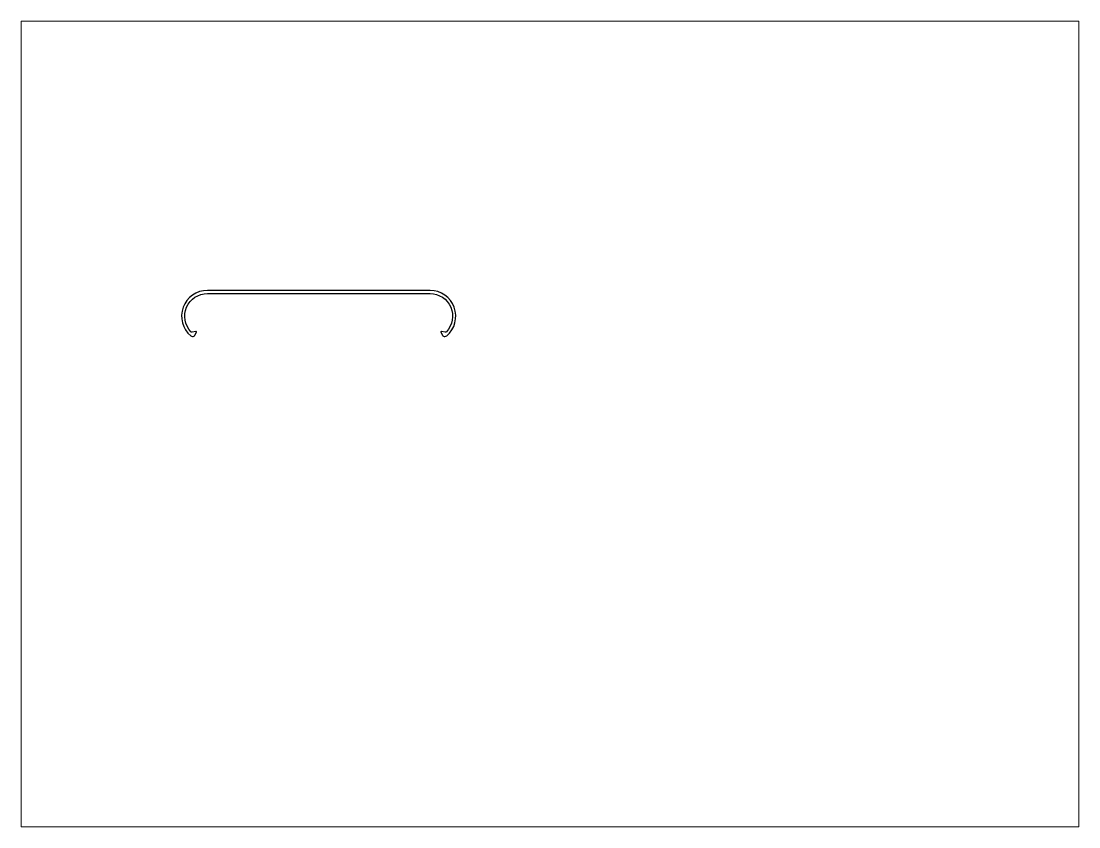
# Paper-space layout 'Layout1' of a CAD drawing. Extents: x 27 to 240, y 20 to 183.
# The model-space entities are those that its viewports show. They can reach past a viewport. Long polylines and large blocks are cut down to what shows.
import ezdxf

# ---------------------------------------------------------------- set-up
doc = ezdxf.new("R2010")
doc.units = 0
doc.header["$LTSCALE"] = 15
doc.layers.get('0').update_dxf_attribs({"linetype": 'CONTINUOUS'})

msp = doc.modelspace()

# ---------------------------------------------------------------- linework, layer by layer
at = {"color": 0, "linetype": 'BYBLOCK', "ltscale": 0.05}
msp.add_lwpolyline([(59.57, 163.95, -0.658964), (65.55, 177.88), (146.75, 177.88, -0.658964), (152.73, 163.95, -0.25149), (152.29, 163.8), (150.93, 164.04, 0.63707), (150.72, 163.75), (151.31, 162.72, 0.269038), (152.18, 162.22, 0.178555), (152.83, 162.46, 0.698504), (146.75, 179.03), (65.55, 179.03, 0.698504), (59.48, 162.46, 0.178555), (60.13, 162.22, 0.269038), (61, 162.72), (61.59, 163.75, 0.63707), (61.38, 164.04), (60.02, 163.8, -0.25149)], format="xyb", close=True, dxfattribs=at)

psp = doc.layouts.get("Layout1")

# ---------------------------------------------------------------- viewports
at = {"layer": '0', "color": 0, "linetype": 'BYBLOCK', "ltscale": 0.05}
psp.add_viewport(center=(133.35, 101.6), size=(213.36, 162.56), view_center_point=(190.51, 130.3), view_height=293.8955, dxfattribs=at)

doc.saveas('drawing.dxf')
